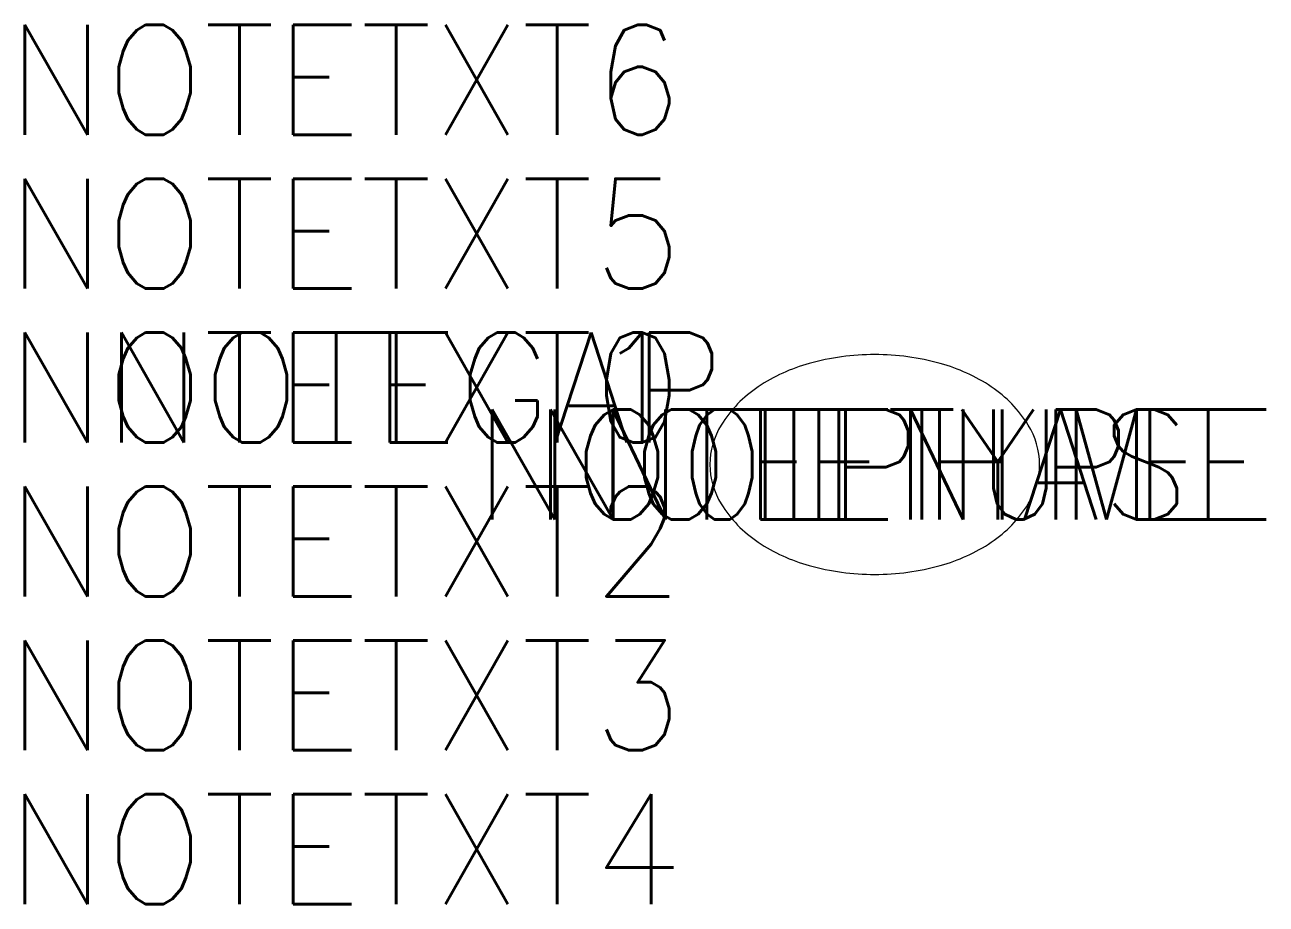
# Model space of a CAD drawing. Extents: x -10.2 to 1.1, y -4 to 4.
import ezdxf
from ezdxf.enums import TextEntityAlignment as Align

# ---------------------------------------------------------------- set-up
doc = ezdxf.new("R2010")
doc.units = 0
doc.header["$MEASUREMENT"] = 0
doc.layers.get('0').update_dxf_attribs({"linetype": 'CONTINUOUS'})
doc.styles.add('ROMANS', font='romans', dxfattribs={"width": 0.95})

msp = doc.modelspace()

# ---------------------------------------------------------------- linework, layer by layer
at = {"flags": 128}
msp.add_lwpolyline([(-4, 0, 0.139889), (-3.897, -0.359, 0.107118), (-3.561, -0.707, 0.079812), (-3.097, -0.919, 0.067459), (-2.5, -1, 0.067459), (-1.903, -0.919, 0.079812), (-1.439, -0.707, 0.107118), (-1.103, -0.359, 0.139889), (-1, 0, 0.139889), (-1.103, 0.359, 0.107118), (-1.439, 0.707, 0.079812), (-1.903, 0.919, 0.067459), (-2.5, 1, 0.067459), (-3.097, 0.919, 0.079812), (-3.561, 0.707, 0.107118), (-3.897, 0.359, 0.139889)], format="xyb", close=True, dxfattribs=at)

# ---------------------------------------------------------------- texts
at = {"style": 'ROMANS', "width": 0.95}
for tag, flags, p in [('NOTETXT6', 8, (-4.25, 3)), ('NOTETXT5', 8, (-4.25, 1.6)), ('NOTETXT0', 9, (-4.25, 0.2))]:
    msp.add_attdef(tag, text='', height=1, dxfattribs=dict(at, flags=flags)).set_placement(p, align=Align.RIGHT)
for tag, p in [('NOTETXT1', (-4.25, 0.2)), ('NOTEGAP', (-3.86, 0.2))]:
    msp.add_attdef(tag, text='', height=1, dxfattribs=at).set_placement(p, align=Align.RIGHT)
at = {"style": 'ROMANS', "width": 0.95, "flags": 9}
for tag, text in [('NOTEPHASE', '1'), ('NOTETYPE', 'ELL')]:
    msp.add_attdef(tag, text=text, height=1, dxfattribs=at).set_placement((-2.5, 0), align=Align.MIDDLE)
at = {"style": 'ROMANS', "width": 0.8}
msp.add_attdef('NOTENUM', text='XX', height=1, dxfattribs=at).set_placement((-2.5, 0), align=Align.MIDDLE)
at = {"style": 'ROMANS', "width": 0.95}
msp.add_attdef('NOTETXT2', text='', height=1, dxfattribs=at).set_placement((-4.25, -0.2), align=Align.TOP_RIGHT)
at = {"style": 'ROMANS', "width": 0.95, "flags": 8}
for tag, p in [('NOTETXT3', (-4.25, -1.6)), ('NOTETXT4', (-4.25, -3))]:
    msp.add_attdef(tag, text='', height=1, dxfattribs=at).set_placement(p, align=Align.TOP_RIGHT)

doc.saveas('drawing.dxf')
